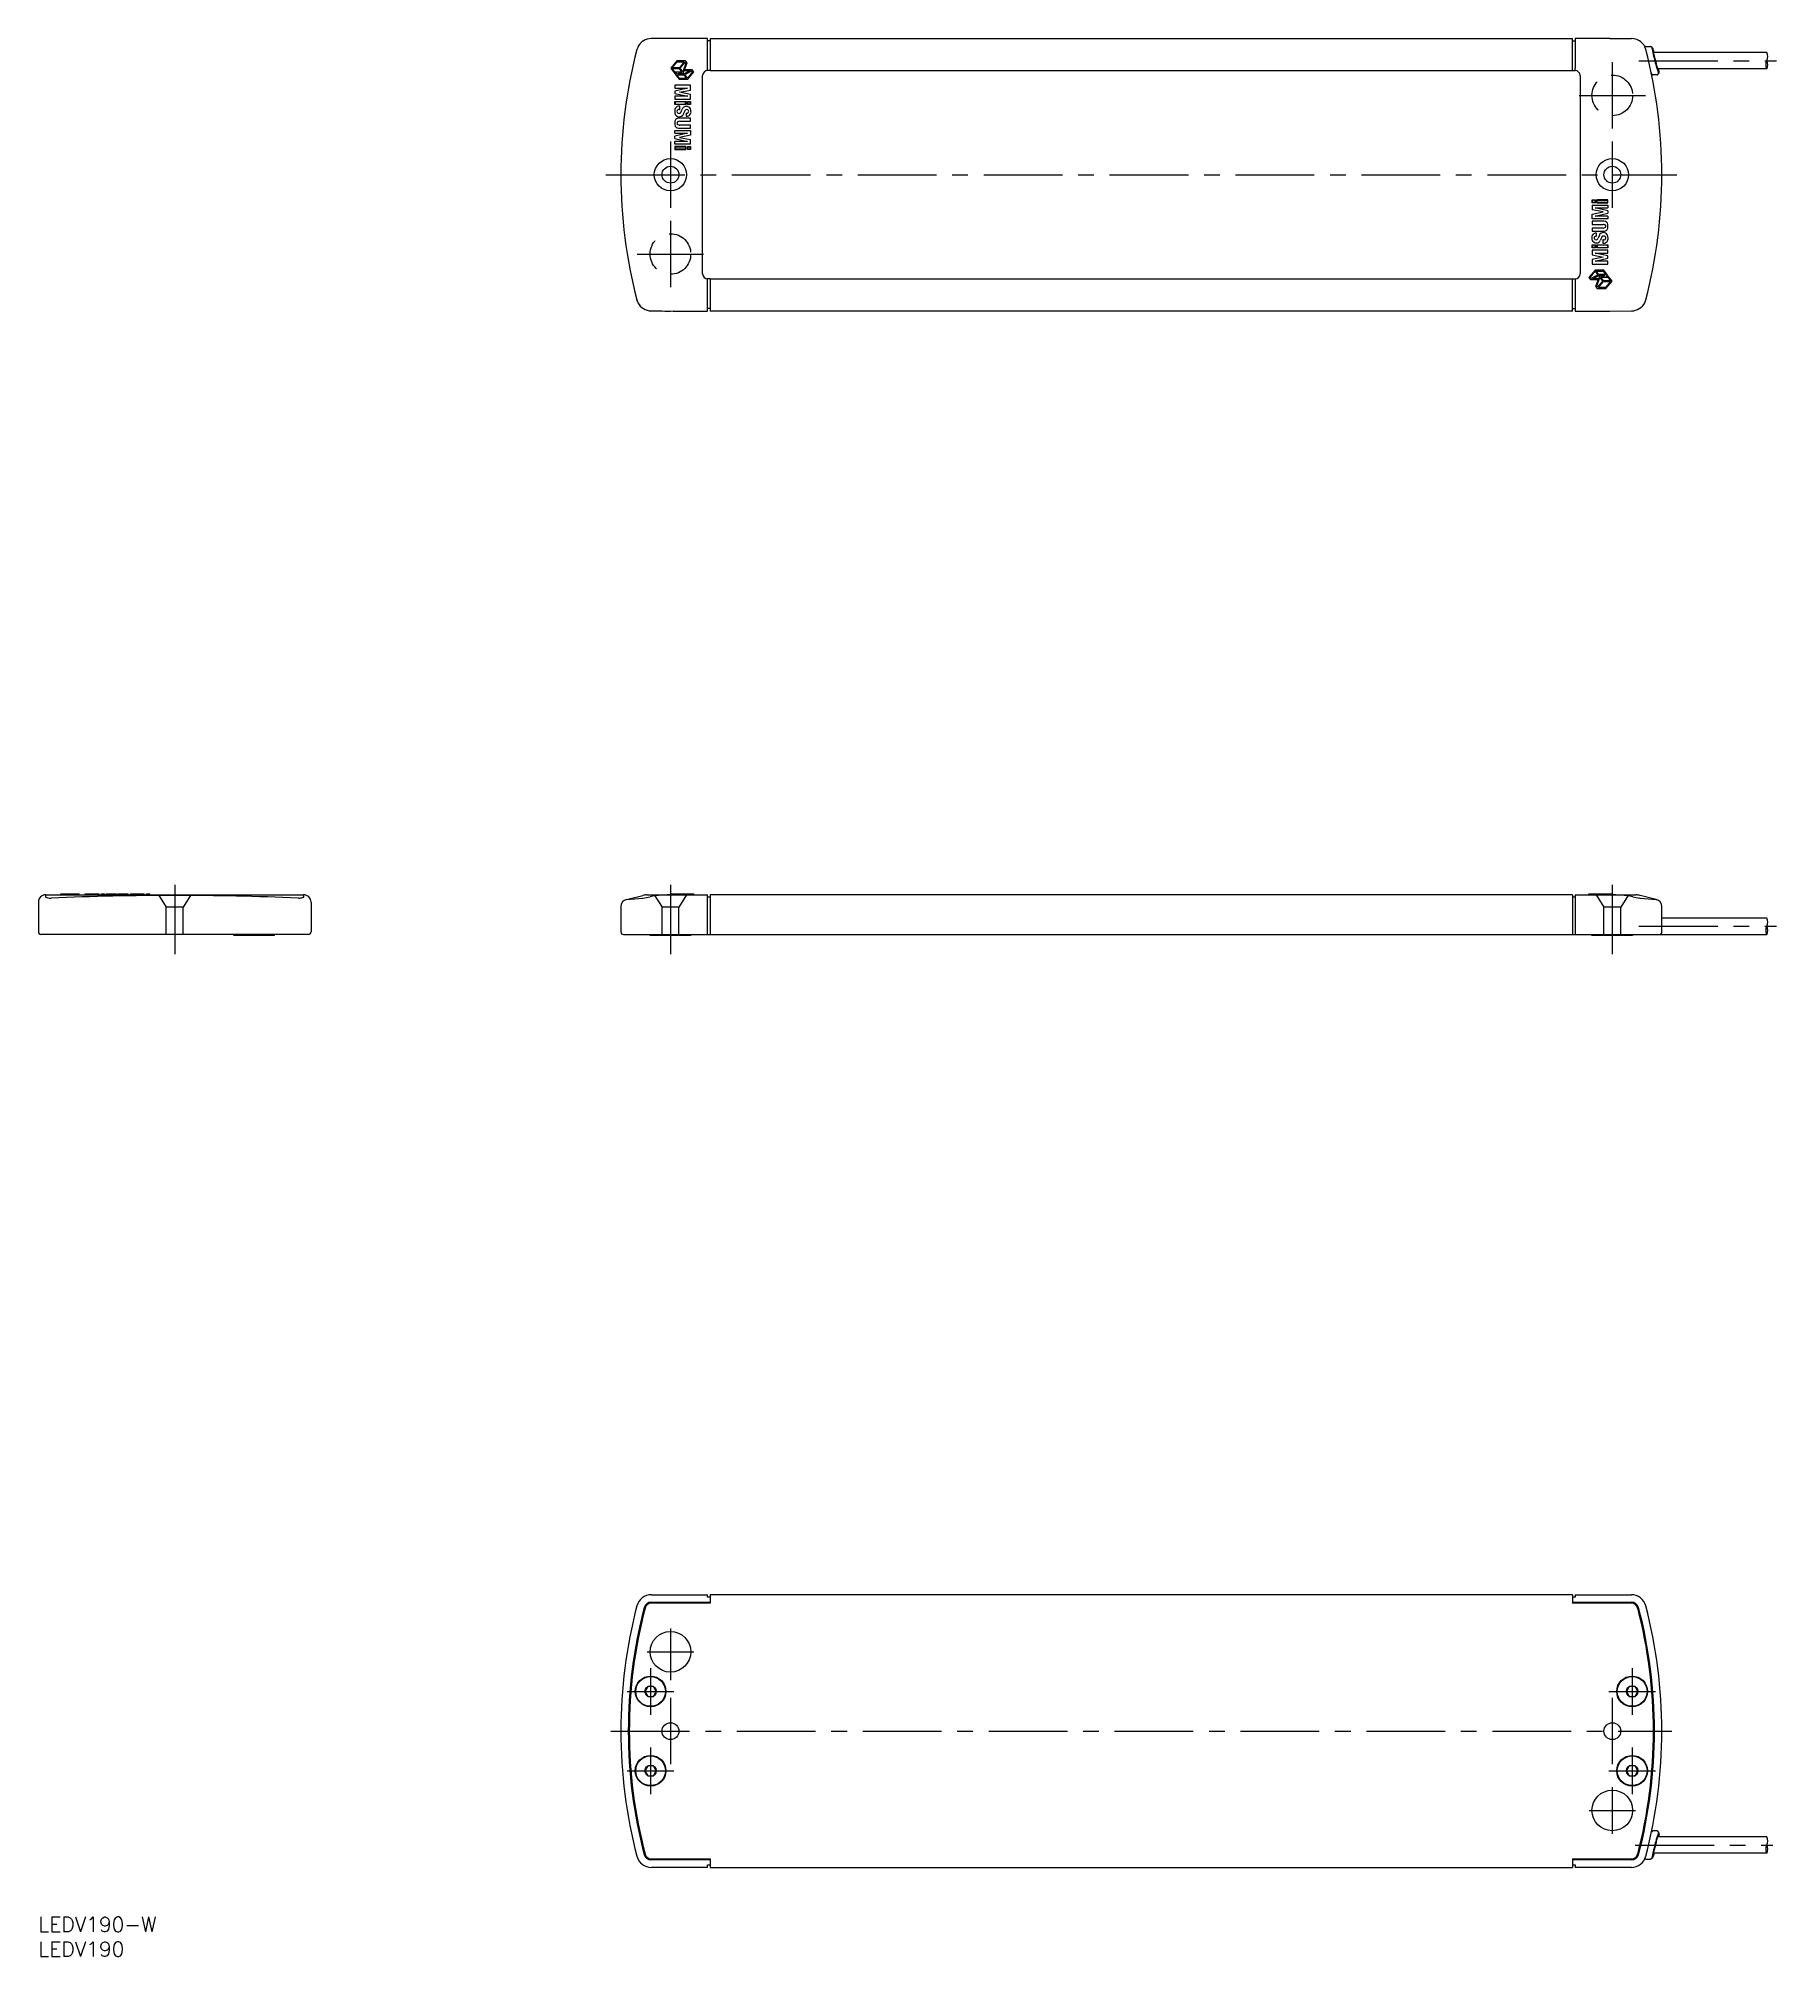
# Model space of a CAD drawing. Extents: x 0 to 351, y -8 to 379.
import ezdxf

# ---------------------------------------------------------------- set-up
doc = ezdxf.new("R2010")
doc.units = 0
doc.header["$LTSCALE"] = 0.5
doc.linetypes.add('CENTER', pattern=[50.8, 31.75, -6.35, 6.35, -6.35])
doc.linetypes.add('DASHED', pattern=[19.05, 12.7, -6.35])
for name, color, linetype in [('MSM_CENTER', 1, 'CENTER'), ('MSM_CONTINUOUS', 7, 'CONTINUOUS'), ('MSM_DASHED', 4, 'DASHED'), ('MSM_NARROW', 5, 'CONTINUOUS'), ('MSM_PART_NUMBER', 7, 'CONTINUOUS')]:
    doc.layers.add(name, color=color, linetype=linetype)
doc.styles.get("Standard").update_dxf_attribs({"font": 'txt.shx', "height": 3, "bigfont": 'bigfont.shx'})

msp = doc.modelspace()

# ---------------------------------------------------------------- linework, layer by layer
at = {"layer": 'MSM_CENTER'}
for p, q in [((317.5, 374.19), (317.5, 360.79)), ((322.88, 374.49), (350.64, 374.49)), ((310.8, 367.49), (324.2, 367.49)), ((127.5, 358.19), (127.5, 344.79)), ((317.5, 358.19), (317.5, 344.79)), ((114.5, 351.49), (330.5, 351.49)), ((127.5, 342.19), (127.5, 328.79)), ((120.8, 335.49), (134.2, 335.49)), ((27.5, 208.22), (27.5, 194.22)), ((127.5, 208.22), (127.5, 194.22)), ((317.5, 208.22), (317.5, 194.22)), ((322.88, 199.87), (350.64, 199.87)), ((127.5, 58.2), (127.5, 47.8)), ((122.8, 53.5), (132.2, 53.5)), ((123.5, 50.2), (123.5, 40.8)), ((321.5, 50.2), (321.5, 40.8)), ((118.8, 45.5), (128.2, 45.5)), ((127.5, 44.2), (127.5, 30.8)), ((316.8, 45.5), (326.2, 45.5)), ((317.5, 44.2), (317.5, 30.8)), ((115.5, 37.5), (329.5, 37.5)), ((123.5, 34.2), (123.5, 24.8)), ((321.5, 34.2), (321.5, 24.8)), ((118.8, 29.5), (128.2, 29.5)), ((316.8, 29.5), (326.2, 29.5)), ((317.5, 26.2), (317.5, 16.8)), ((312.8, 21.5), (322.2, 21.5)), ((322.14, 14.5), (349.91, 14.5))]:
    msp.add_line(p, q, dxfattribs=at)
at = {"layer": 'MSM_CONTINUOUS'}
for p, q in [((120.96, 377.31), (120.74, 376.75)), ((128.03, 378.99), (123.6, 378.97)), ((135, 378.99), (128.03, 378.99)), ((135, 372.99), (135, 378.99)), ((135.5, 378.49), (135, 378.49)), ((135.5, 378.99), (309.5, 378.99)), ((135.5, 378.99), (135.5, 372.49)), ((309.5, 372.49), (309.5, 378.99)), ((309.5, 378.49), (310, 378.49)), ((316.97, 378.99), (310, 378.99)), ((310, 378.99), (310, 372.99)), ((316.97, 378.99), (321.4, 378.97)), ((324.26, 376.75), (324.04, 377.31)), ((324.21, 377.33), (324.06, 377.28)), ((324.24, 377.34), (324.21, 377.33)), ((324.24, 377.34), (325.2, 377.34)), ((325.2, 377.34), (325.21, 377.34)), ((325.34, 377.29), (325.28, 377.32)), ((325.53, 377.15), (325.34, 377.29)), ((325.51, 377.15), (325.51, 377.15)), ((325.53, 377.15), (325.51, 377.15)), ((325.88, 376.42), (325.76, 376.73)), ((348.64, 376.14), (325.81, 376.14)), ((325.88, 376.42), (325.89, 376.4)), ((325.96, 376.14), (325.89, 376.4)), ((128.78, 374.46), (127.55, 372.99)), ((127.55, 372.99), (128.32, 371.96)), ((127.86, 372.89), (129.29, 372.89)), ((128.4, 372.16), (127.86, 372.89)), ((127.87, 373.08), (128.86, 374.27)), ((129.3, 373.08), (127.87, 373.08)), ((128.32, 371.96), (128.8, 371.96)), ((129.83, 372.16), (128.4, 372.16)), ((128.8, 371.96), (128.46, 371.77)), ((128.46, 371.77), (129.24, 370.73)), ((130.55, 374.46), (128.78, 374.46)), ((128.78, 371.65), (130.21, 371.65)), ((129.32, 370.92), (128.78, 371.65)), ((128.86, 374.27), (130.29, 374.27)), ((129, 371.85), (129.23, 371.96)), ((130.24, 371.85), (129, 371.85)), ((129.23, 371.96), (130.08, 371.96)), ((129.29, 372.89), (129.83, 372.16)), ((130.29, 374.27), (129.3, 373.08)), ((129.46, 372.97), (130.49, 374.21)), ((129.99, 372.26), (129.46, 372.97)), ((130.64, 374), (129.99, 372.26)), ((130.08, 371.96), (130.28, 372.48)), ((130.21, 371.65), (130.75, 370.92)), ((131.45, 372.48), (130.24, 371.85)), ((130.28, 372.48), (131.45, 372.48)), ((130.35, 372.67), (130.87, 374.03)), ((131.88, 372.67), (130.35, 372.67)), ((130.39, 371.71), (131.8, 372.45)), ((130.95, 370.97), (130.39, 371.71)), ((130.49, 374.21), (130.64, 374)), ((130.87, 374.03), (130.55, 374.46)), ((131.98, 372.21), (130.95, 370.97)), ((130.98, 370.73), (132.22, 372.21)), ((131.8, 372.45), (131.98, 372.21)), ((132.22, 372.21), (131.88, 372.67)), ((135, 372.49), (135, 372.99)), ((135.5, 372.49), (135, 372.49)), ((135.5, 372.49), (310, 372.49)), ((310, 372.49), (310, 372.99)), ((325.48, 371.78), (325.38, 371.95)), ((326.53, 371.64), (325.69, 371.64)), ((326.53, 371.64), (326.55, 371.64)), ((326.55, 371.64), (326.58, 371.64)), ((326.58, 371.64), (326.66, 371.67)), ((326.66, 371.67), (326.71, 371.72)), ((348.64, 372.84), (326.69, 372.84)), ((326.71, 371.72), (326.88, 371.94)), ((326.87, 372.77), (326.85, 372.84)), ((326.91, 372.45), (326.87, 372.77)), ((326.87, 371.94), (326.88, 371.94)), ((326.88, 371.94), (326.89, 371.95)), ((326.88, 371.94), (326.89, 371.95)), ((326.91, 372.45), (326.92, 372.43)), ((326.93, 372.36), (326.92, 372.43)), ((131.58, 369.52), (128.42, 369.52)), ((128.42, 369.52), (128.42, 368.94)), ((130.94, 368.94), (128.42, 368.37)), ((128.42, 368.94), (130.94, 368.94)), ((128.42, 368.37), (128.42, 367.87)), ((128.42, 367.87), (130.98, 367.3)), ((129.24, 370.73), (130.98, 370.73)), ((130.75, 370.92), (129.32, 370.92)), ((129.35, 368.12), (131.58, 368.57)), ((131.58, 367.66), (129.35, 368.12)), ((131.58, 368.57), (131.58, 369.52)), ((131.58, 366.72), (131.58, 367.66)), ((134, 331.49), (134, 371.49)), ((311, 371.49), (311, 331.49)), ((128.42, 367.3), (128.42, 366.72)), ((130.98, 367.3), (128.42, 367.3)), ((128.42, 366.72), (131.58, 366.72)), ((128.42, 366.27), (130.62, 366.27)), ((128.42, 365.63), (128.42, 366.27)), ((130.62, 365.63), (128.42, 365.63)), ((130.54, 366.19), (128.5, 366.19)), ((128.5, 365.72), (128.5, 366.19)), ((128.5, 365.72), (130.54, 365.72)), ((129.41, 365.3), (129.28, 365.3)), ((129.31, 364.67), (129.41, 364.67)), ((129.41, 364.67), (129.41, 365.3)), ((130.16, 363.8), (130.38, 364.29)), ((130.54, 365.72), (130.54, 366.19)), ((130.62, 366.27), (130.62, 365.63)), ((130.7, 363.91), (130.7, 363.3)), ((130.91, 366.27), (131.58, 366.27)), ((130.91, 365.63), (130.91, 366.27)), ((131.58, 365.63), (130.91, 365.63)), ((131.5, 366.19), (130.99, 366.19)), ((130.99, 366.19), (130.99, 365.72)), ((130.99, 365.72), (131.5, 365.72)), ((131.5, 365.72), (131.5, 366.19)), ((131.58, 366.27), (131.58, 365.63)), ((128.42, 359.84), (128.42, 360.43)), ((128.42, 360.43), (131.58, 360.43)), ((129.37, 362.26), (131.58, 362.26)), ((131.58, 361.51), (129.37, 361.51)), ((131.58, 362.89), (129.38, 362.89)), ((129.38, 360.88), (131.58, 360.88)), ((130.7, 363.3), (130.79, 363.3)), ((131.58, 362.26), (131.58, 362.89)), ((131.58, 360.88), (131.58, 361.51)), ((131.58, 360.43), (131.58, 359.48)), ((128.42, 359.84), (130.95, 359.84)), ((130.95, 359.84), (128.42, 359.27)), ((128.42, 358.78), (128.42, 359.27)), ((128.42, 358.78), (130.96, 358.21)), ((128.42, 357.62), (128.42, 358.21)), ((130.96, 358.21), (128.42, 358.21)), ((131.58, 357.62), (128.42, 357.62)), ((128.42, 357.17), (128.42, 356.54)), ((130.62, 357.17), (128.42, 357.17)), ((128.42, 356.54), (130.62, 356.54)), ((128.5, 356.62), (128.5, 357.09)), ((128.5, 357.09), (130.54, 357.09)), ((130.54, 356.62), (128.5, 356.62)), ((131.58, 359.48), (129.35, 359.02)), ((129.35, 359.02), (131.58, 358.56)), ((130.54, 357.09), (130.54, 356.62)), ((130.62, 356.54), (130.62, 357.17)), ((130.91, 356.54), (130.91, 357.17)), ((130.91, 357.17), (131.58, 357.17)), ((131.58, 356.54), (130.91, 356.54)), ((131.5, 357.09), (130.99, 357.09)), ((130.99, 357.09), (130.99, 356.62)), ((130.99, 356.62), (131.5, 356.62)), ((131.5, 356.62), (131.5, 357.09)), ((131.58, 357.62), (131.58, 358.56)), ((131.58, 357.17), (131.58, 356.54)), ((313.42, 346.45), (314.09, 346.45)), ((313.42, 345.81), (313.42, 346.45)), ((314.09, 345.81), (313.42, 345.81)), ((313.42, 345.36), (313.42, 344.42)), ((313.42, 345.36), (316.58, 345.36)), ((314.01, 346.37), (313.5, 346.37)), ((313.5, 346.37), (313.5, 345.9)), ((313.5, 345.9), (314.01, 345.9)), ((314.01, 345.9), (314.01, 346.37)), ((316.58, 344.21), (314.04, 344.78)), ((314.04, 344.78), (316.58, 344.78)), ((314.09, 346.45), (314.09, 345.81)), ((314.38, 346.45), (314.38, 345.81)), ((316.58, 346.45), (314.38, 346.45)), ((314.38, 345.81), (316.58, 345.81)), ((314.46, 346.37), (316.5, 346.37)), ((314.46, 345.9), (314.46, 346.37)), ((316.5, 345.9), (314.46, 345.9)), ((316.5, 346.37), (316.5, 345.9)), ((316.58, 345.81), (316.58, 346.45)), ((316.58, 345.36), (316.58, 344.78)), ((315.65, 343.97), (313.42, 344.42)), ((313.42, 343.51), (315.65, 343.97)), ((313.42, 342.56), (313.42, 343.51)), ((316.58, 342.56), (313.42, 342.56)), ((313.42, 342.11), (313.42, 341.47)), ((315.62, 342.11), (313.42, 342.11)), ((313.42, 341.47), (315.63, 341.47)), ((315.63, 340.73), (313.42, 340.73)), ((313.42, 340.73), (313.42, 340.09)), ((314.05, 343.15), (316.58, 343.71)), ((316.58, 343.14), (314.05, 343.15)), ((316.58, 344.21), (316.58, 343.71)), ((316.58, 343.14), (316.58, 342.56)), ((313.42, 340.09), (315.62, 340.09)), ((313.42, 336.72), (313.42, 337.36)), ((313.42, 337.36), (314.09, 337.36)), ((314.09, 336.72), (313.42, 336.72)), ((314.01, 337.27), (313.5, 337.27)), ((313.5, 337.27), (313.5, 336.8)), ((313.5, 336.8), (314.01, 336.8)), ((314.01, 336.8), (314.01, 337.27)), ((314.09, 337.36), (314.09, 336.72)), ((314.3, 339.68), (314.21, 339.68)), ((314.3, 339.07), (314.3, 339.68)), ((314.38, 336.72), (314.38, 337.36)), ((314.38, 337.36), (316.58, 337.36)), ((316.58, 336.72), (314.38, 336.72)), ((316.5, 337.27), (314.46, 337.27)), ((314.46, 337.27), (314.46, 336.8)), ((314.46, 336.8), (316.5, 336.8)), ((314.84, 339.18), (314.62, 338.69)), ((315.69, 338.32), (315.59, 338.32)), ((315.59, 338.32), (315.59, 337.68)), ((315.59, 337.68), (315.72, 337.68)), ((316.5, 337.27), (316.5, 336.8)), ((316.58, 337.36), (316.58, 336.72)), ((313.42, 336.27), (313.42, 335.33)), ((316.58, 336.27), (313.42, 336.27)), ((313.42, 335.33), (315.65, 334.86)), ((315.65, 334.86), (313.42, 334.41)), ((313.42, 334.41), (313.42, 333.47)), ((313.42, 333.47), (316.58, 333.47)), ((314.02, 335.69), (316.58, 335.69)), ((316.58, 335.12), (314.02, 335.69)), ((314.06, 334.05), (316.58, 334.62)), ((316.58, 334.05), (314.06, 334.05)), ((316.58, 335.69), (316.58, 336.27)), ((316.58, 334.62), (316.58, 335.12)), ((316.58, 333.47), (316.58, 334.05)), ((135.5, 330.49), (135, 330.49)), ((135, 329.99), (135, 330.49)), ((135, 323.99), (135, 329.99)), ((135.5, 330.49), (310, 330.49)), ((135.5, 330.49), (135.5, 323.99)), ((309.5, 323.99), (309.5, 330.49)), ((310, 330.49), (310, 323.99)), ((314.02, 332.26), (312.78, 330.78)), ((312.78, 330.78), (313.12, 330.32)), ((313.02, 330.78), (314.05, 332.02)), ((313.2, 330.54), (313.02, 330.78)), ((313.12, 330.32), (314.65, 330.32)), ((314.61, 331.28), (313.2, 330.54)), ((313.55, 330.51), (314.76, 331.14)), ((314.72, 330.51), (313.55, 330.51)), ((315.76, 332.26), (314.02, 332.26)), ((314.05, 332.02), (314.61, 331.28)), ((314.65, 330.32), (314.13, 328.95)), ((314.13, 328.95), (314.45, 328.53)), ((314.79, 331.34), (314.25, 332.06)), ((314.25, 332.06), (315.68, 332.06)), ((314.36, 328.99), (315.01, 330.73)), ((314.51, 328.78), (314.36, 328.99)), ((315.54, 330.02), (314.51, 328.78)), ((314.71, 328.72), (315.7, 329.91)), ((314.92, 331.03), (314.72, 330.51)), ((314.76, 331.14), (316, 331.14)), ((316.22, 331.34), (314.79, 331.34)), ((315.77, 331.02), (314.92, 331.03)), ((315.01, 330.73), (315.54, 330.02)), ((315.17, 330.83), (316.6, 330.83)), ((315.71, 330.1), (315.17, 330.83)), ((315.68, 332.06), (316.22, 331.34)), ((315.7, 329.91), (317.13, 329.91)), ((317.14, 330.1), (315.71, 330.1)), ((316.54, 331.21), (315.76, 332.26)), ((316, 331.14), (315.77, 331.02)), ((317.13, 329.91), (316.14, 328.72)), ((316.2, 331.02), (316.54, 331.21)), ((316.68, 331.02), (316.2, 331.02)), ((316.22, 328.53), (317.45, 329.99)), ((316.6, 330.83), (317.14, 330.1)), ((317.45, 329.99), (316.68, 331.02)), ((120.96, 325.67), (120.74, 326.24)), ((314.45, 328.53), (316.22, 328.53)), ((316.14, 328.72), (314.71, 328.72)), ((324.05, 325.67), (324.26, 326.24)), ((128.03, 323.99), (135, 323.99)), ((135.5, 324.49), (135, 324.49)), ((309.5, 323.99), (135.5, 323.99)), ((309.5, 324.49), (310, 324.49)), ((310, 323.99), (316.97, 323.99)), ((316.97, 323.99), (321.4, 324.02)), ((1.5, 206.22), (53.5, 206.22)), ((4.54, 206.22), (4.54, 206.42)), ((4.54, 206.42), (8.26, 206.42)), ((6, 206.22), (6, 206.42)), ((7.03, 206.22), (7.03, 206.42)), ((7.22, 206.22), (7.22, 206.42)), ((8.26, 206.22), (8.26, 206.42)), ((9.47, 206.22), (9.47, 206.42)), ((9.47, 206.42), (12.28, 206.42)), ((10.06, 206.22), (10.06, 206.42)), ((10.63, 206.22), (10.63, 206.42)), ((11.12, 206.22), (11.12, 206.42)), ((11.69, 206.22), (11.69, 206.42)), ((12.28, 206.22), (12.28, 206.42)), ((12.72, 206.22), (12.72, 206.42)), ((12.72, 206.42), (13.36, 206.42)), ((13.36, 206.22), (13.36, 206.42)), ((13.69, 206.22), (13.69, 206.42)), ((13.69, 206.42), (15.79, 206.42)), ((13.69, 206.37), (15.79, 206.37)), ((14.74, 206.22), (14.74, 206.42)), ((15.79, 206.42), (15.79, 206.37)), ((15.79, 206.22), (15.79, 206.37)), ((16.1, 206.22), (16.1, 206.42)), ((16.1, 206.42), (18.12, 206.42)), ((16.1, 206.37), (18.12, 206.37)), ((18.12, 206.22), (18.12, 206.42)), ((18.57, 206.22), (18.57, 206.42)), ((18.57, 206.42), (21.37, 206.42)), ((19.15, 206.22), (19.15, 206.42)), ((19.72, 206.37), (19.15, 206.37)), ((19.72, 206.22), (19.72, 206.42)), ((20.22, 206.22), (20.22, 206.42)), ((20.79, 206.22), (20.79, 206.42)), ((21.37, 206.22), (21.37, 206.42)), ((21.82, 206.42), (22.46, 206.42)), ((21.82, 206.22), (21.82, 206.42)), ((22.46, 206.22), (22.46, 206.42)), ((118.65, 205.29), (121.91, 206.08)), ((118.65, 205.29), (121.85, 205.55)), ((121.85, 205.55), (121.95, 205.56)), ((122.75, 206.22), (128.03, 206.22)), ((127.55, 206.22), (127.55, 206.42)), ((127.55, 206.42), (132.22, 206.42)), ((128.03, 206.22), (135, 206.22)), ((128.32, 206.22), (128.32, 206.42)), ((128.37, 206.42), (128.37, 206.22)), ((128.37, 206.37), (128.42, 206.37)), ((128.42, 206.22), (128.42, 206.42)), ((130.62, 206.42), (130.62, 206.22)), ((130.91, 206.22), (130.91, 206.42)), ((131.58, 206.42), (131.58, 206.22)), ((131.58, 206.37), (131.64, 206.37)), ((131.64, 206.22), (131.64, 206.42)), ((132.22, 206.22), (132.22, 206.42)), ((135, 198.22), (135, 206.22)), ((135.5, 205.72), (135, 205.72)), ((309.5, 206.22), (135.5, 206.22)), ((135.5, 206.22), (135.5, 198.22)), ((309.5, 206.22), (309.5, 198.22)), ((310, 205.72), (309.5, 205.72)), ((310, 206.22), (322.25, 206.22)), ((310, 206.22), (310, 198.22)), ((312.78, 206.22), (312.78, 206.42)), ((312.78, 206.42), (317.45, 206.42)), ((313.12, 206.42), (313.12, 206.22)), ((314.13, 206.42), (314.13, 206.22)), ((314.45, 206.42), (314.45, 206.22)), ((316.22, 206.42), (316.22, 206.22)), ((317.45, 206.42), (317.45, 206.22)), ((323.15, 205.55), (323.05, 205.56)), ((326.35, 205.29), (323.09, 206.08)), ((323.15, 205.55), (326.35, 205.29)), ((0, 204.72), (0, 198.72)), ((55, 204.72), (55, 198.72)), ((117.5, 203.83), (117.5, 198.72)), ((327.5, 198.72), (327.5, 203.83)), ((348.64, 201.52), (327.5, 201.52)), ((54.5, 198.22), (0.5, 198.22)), ((39.4, 198.02), (39.4, 198.22)), ((47.6, 198.02), (39.4, 198.02)), ((47.6, 198.02), (47.6, 198.22)), ((118, 198.22), (348.64, 198.22)), ((123.4, 198.02), (123.4, 198.22)), ((131.6, 198.02), (123.4, 198.02)), ((131.6, 198.22), (131.6, 198.02)), ((313.4, 198.02), (313.4, 198.22)), ((321.6, 198.02), (313.4, 198.02)), ((321.6, 198.22), (321.6, 198.02)), ((123.65, 65), (135, 65)), ((123.65, 63.5), (135.5, 63.5)), ((135.5, 63.3), (123.65, 63.3)), ((135, 64.5), (135, 65)), ((135.5, 64.5), (135, 64.5)), ((135.5, 65), (135.5, 63.3)), ((309.5, 65), (135.5, 65)), ((309.5, 65), (309.5, 63.3)), ((310, 64.5), (309.5, 64.5)), ((309.5, 63.5), (321.35, 63.5)), ((321.35, 63.3), (309.5, 63.3)), ((310, 65), (310, 64.5)), ((310, 65), (321.35, 65)), ((122.92, 46.5), (122.35, 45.5)), ((124.08, 46.5), (122.92, 46.5)), ((124.65, 45.5), (124.08, 46.5)), ((320.92, 46.5), (320.35, 45.5)), ((322.08, 46.5), (320.92, 46.5)), ((322.65, 45.5), (322.08, 46.5)), ((122.35, 45.5), (122.92, 44.5)), ((122.92, 44.5), (124.08, 44.5)), ((124.08, 44.5), (124.65, 45.5)), ((320.35, 45.5), (320.92, 44.5)), ((320.92, 44.5), (322.08, 44.5)), ((322.08, 44.5), (322.65, 45.5)), ((122.92, 30.5), (122.35, 29.5)), ((122.35, 29.5), (122.92, 28.5)), ((124.08, 30.5), (122.92, 30.5)), ((122.92, 28.5), (124.08, 28.5)), ((124.65, 29.5), (124.08, 30.5)), ((124.08, 28.5), (124.65, 29.5)), ((320.92, 30.5), (320.35, 29.5)), ((320.35, 29.5), (320.92, 28.5)), ((322.08, 30.5), (320.92, 30.5)), ((320.92, 28.5), (322.08, 28.5)), ((322.65, 29.5), (322.08, 30.5)), ((322.08, 28.5), (322.65, 29.5)), ((325.48, 17.22), (325.38, 17.04)), ((326.53, 17.36), (325.69, 17.36)), ((326.53, 17.36), (326.55, 17.36)), ((326.55, 17.36), (326.58, 17.35)), ((326.58, 17.35), (326.66, 17.32)), ((326.66, 17.32), (326.71, 17.27)), ((348.64, 16.15), (326.69, 16.15)), ((326.71, 17.27), (326.88, 17.06)), ((326.87, 16.23), (326.85, 16.15)), ((326.87, 17.05), (326.88, 17.05)), ((326.91, 16.54), (326.87, 16.23)), ((326.88, 17.06), (326.89, 17.05)), ((326.88, 17.05), (326.89, 17.05)), ((326.91, 16.54), (326.92, 16.57)), ((326.93, 16.63), (326.92, 16.57)), ((123.65, 11.7), (135.5, 11.7)), ((135.5, 11.7), (135.5, 10)), ((309.5, 11.7), (321.35, 11.7)), ((309.5, 11.7), (309.5, 10)), ((324.21, 11.66), (324.06, 11.71)), ((324.24, 11.66), (324.21, 11.66)), ((324.24, 11.66), (325.2, 11.66)), ((325.2, 11.66), (325.21, 11.66)), ((325.34, 11.71), (325.28, 11.67)), ((325.53, 11.85), (325.34, 11.71)), ((325.53, 11.85), (325.51, 11.84)), ((325.51, 11.84), (325.51, 11.84)), ((325.88, 12.57), (325.76, 12.26)), ((348.64, 12.85), (325.81, 12.85)), ((325.88, 12.57), (325.89, 12.6)), ((325.96, 12.85), (325.89, 12.6)), ((135.5, 11.5), (123.65, 11.5)), ((135, 10), (123.65, 10)), ((135, 10.5), (135.5, 10.5)), ((135, 10), (135, 10.5)), ((135.5, 10), (309.5, 10)), ((321.35, 11.5), (309.5, 11.5)), ((309.5, 10.5), (310, 10.5)), ((310, 10.5), (310, 10)), ((321.35, 10), (310, 10))]:
    msp.add_line(p, q, dxfattribs=at)
for centre, radius in [((127.5, 351.49), 3.25), ((127.5, 351.49), 1.7), ((317.5, 351.49), 3.25), ((317.5, 351.49), 1.7), ((127.5, 53.5), 4.1), ((123.5, 45.5), 3.1), ((123.5, 45.5), 3), ((123.5, 45.5), 1.15), ((321.5, 45.5), 3.1), ((321.5, 45.5), 3), ((321.5, 45.5), 1.15), ((127.5, 37.5), 1.7), ((317.5, 37.5), 1.7), ((123.5, 29.5), 3.1), ((123.5, 29.5), 3), ((321.5, 29.5), 3.1), ((321.5, 29.5), 3), ((123.5, 29.5), 1.15), ((321.5, 29.5), 1.15), ((317.5, 21.5), 4.1)]:
    msp.add_circle(centre, radius, dxfattribs=at)
for centre, radius, start, end in [((217.5, 351.49), 100, 165.3699, 194.6301), ((123.66, 375.93), 3.04, 91.1667, 152.9508), ((321.34, 375.93), 3.04, 27.0641, 88.8182), ((227.5, 351.49), 100, 345.3699, 14.6301), ((325.2, 377.13), 0.204, 77.5013, 88.1091), ((325.2, 377.13), 0.203, 71.0943, 77.4906), ((325.09, 376.68), 0.666, 73.2461, 74.3769), ((325.7, 377.11), 0.203, 170.9036, 191.1425), ((325.51, 377.14), 0.0115, 87.0956, 169.9471), ((329.63, 377.44), 4.15, 185.1332, 193.805), ((325.25, 376.82), 0.43, 22.6972, 50.0925), ((364.88, 384.79), 40.16, 191.9797, 195.9707), ((323.27, 375.76), 2.68, 21.1966, 27.1253), ((325.82, 376.14), 0.0114, 4.5337, 175.4663), ((328.2, 376.27), 2.4, 183.105, 188.101), ((348.04, 380.37), 22.65, 191.2853, 196.4394), ((135, 371.49), 1, 90, 180), ((310, 371.49), 1, 0, 90), ((325.79, 371.96), 0.362, 209.2947, 227.582), ((325.69, 371.85), 0.217, 229.7229, 269.7435), ((353.08, 381.02), 27.78, 195.203, 198.4203), ((344.88, 379.3), 19.32, 196.043, 198.6899), ((313.7, 367.96), 13.87, 20.5904, 21.7676), ((326.72, 372.84), 0.034, 186.9264, 358.1508), ((331.46, 374.04), 5.06, 200.7335, 203.8537), ((326.89, 372), 0.0612, 187.5444, 248.0831), ((326.6, 372.13), 0.34, 326.8981, 345.914), ((324.47, 372.06), 2.48, 3.9288, 7.1497), ((326.26, 372.17), 0.686, 350.1879, 4.9172), ((129.24, 364.42), 0.885, 87.626, 190.7568), ((129.29, 364.11), 0.931, 171.4215, 319.4541), ((129.18, 364.22), 0.36, 175.2103, 221.9576), ((129.23, 364.27), 0.406, 78.4101, 182.0862), ((129.22, 364.31), 0.448, 227.1625, 279.2308), ((129.26, 364.27), 0.401, 275.0012, 326.2428), ((127.24, 365.4), 2.72, 330.1705, 345.1409), ((130.8, 364.31), 1.01, 125.9424, 157.2937), ((128.7, 364.43), 1.6, 324.7806, 336.862), ((130.71, 364.34), 0.937, 354.95, 122.7407), ((130.84, 364.18), 0.483, 124.7274, 166.1173), ((130.8, 364.05), 0.569, 68.7354, 113.3468), ((130.74, 364.53), 0.621, 266.7095, 302.4), ((130.82, 364.14), 0.833, 268.2621, 8.4946), ((130.83, 364.27), 0.354, 312.4272, 61.6349), ((130.09, 361.91), 1.72, 166.4537, 200.7013), ((129.02, 362.22), 0.611, 117.3001, 171.2266), ((129.12, 361.63), 0.713, 207.603, 249.8797), ((129.32, 361.61), 1.29, 87.3391, 116.4065), ((129.28, 361.87), 0.463, 148.0949, 189.8164), ((129.17, 361.88), 0.356, 194.155, 272.9259), ((129.33, 362.14), 1.27, 248.6364, 271.9609), ((129.29, 361.64), 0.624, 82.2144, 130.3657), ((129.36, 363.03), 1.52, 263.5132, 270.6339), ((315.67, 340.85), 1.27, 68.637, 91.9616), ((315.64, 339.95), 1.52, 83.5138, 90.6345), ((315.71, 341.35), 0.624, 262.215, 310.3663), ((315.83, 341.11), 0.356, 14.1556, 92.9265), ((315.72, 341.12), 0.463, 328.0955, 9.817), ((315.88, 341.36), 0.713, 27.6036, 69.8803), ((315.98, 340.77), 0.611, 297.3007, 351.2272), ((314.91, 341.08), 1.72, 346.4543, 20.7019), ((314.18, 338.85), 0.833, 88.2628, 188.4952), ((314.29, 338.65), 0.937, 174.9506, 302.7413), ((314.17, 338.72), 0.354, 132.4278, 241.6355), ((314.26, 338.45), 0.621, 86.7101, 122.4006), ((314.2, 338.93), 0.569, 248.736, 293.3474), ((314.16, 338.81), 0.483, 304.728, 346.1179), ((314.2, 338.68), 1.01, 305.943, 337.2943), ((316.3, 338.56), 1.6, 144.7812, 156.8626), ((315.71, 338.87), 0.931, 351.4221, 139.4547), ((317.76, 337.59), 2.72, 150.1711, 165.1415), ((315.74, 338.72), 0.401, 95.0018, 146.2434), ((315.68, 341.38), 1.29, 267.3397, 296.4071), ((315.77, 338.72), 0.406, 258.4107, 2.0868), ((315.78, 338.68), 0.448, 47.1631, 99.2314), ((315.76, 338.57), 0.885, 267.6266, 10.7574), ((315.82, 338.76), 0.36, 355.2109, 41.9582), ((135, 331.49), 1, 180, 270), ((310, 331.49), 1, 270, 360), ((123.66, 327.05), 3.04, 207.0641, 268.8182), ((321.33, 327.07), 3.05, 271.2483, 332.7115), ((126.94, 526.11), 202.12, 269.0537, 270.311), ((1.5, 204.72), 1.5, 90, 180), ((3.11, 205.84), 1.67, 167.0034, 180.5957), ((1.58, 205.86), 0.14, 194.0441, 237.1767), ((2.07, 206.86), 1.25, 242.8705, 261.4881), ((2.61, 209.56), 4.01, 259.6406, 269.3484), ((26.8, -351.26), 557.34, 89.9282, 92.4927), ((27.77, -371.82), 577.9, 87.55321, 90.02695), ((52.33, 210.85), 5.3, 271.2082, 274.2279), ((52.57, 208.1), 2.54, 273.3175, 290.155), ((53.41, 205.86), 0.152, 284.911, 344.5966), ((53.5, 204.72), 1.5, 360, 90), ((53.49, 206.19), 0.0314, 10.8074, 73.6218), ((52.16, 205.87), 1.4, 357.9997, 13.2882), ((119.01, 203.83), 1.51, 103.6264, 179.8387), ((124.12, 195.51), 10.79, 97.3041, 101.8202), ((98.67, 338.32), 134.78, 279.949, 280.5679), ((127.95, 179.42), 26.79, 89.8302, 99.8154), ((316.98, 177.83), 28.39, 85.3174, 90.0295), ((316.77, 177.29), 28.94, 80.37, 84.9919), ((347.96, 347.15), 143.76, 259.4412, 260.0215), ((320.88, 195.51), 10.79, 78.1798, 82.6958), ((325.99, 203.83), 1.51, 0.1618, 76.3713), ((0.5, 198.72), 0.5, 180, 270), ((54.5, 198.72), 0.5, 270, 0), ((118, 198.72), 0.5, 179.9992, 270.0003), ((327, 198.72), 0.5, 270, 0), ((217.5, 37.5), 100, 165.3699, 194.6301), ((217.5, 37.5), 98.5, 165.3699, 194.6301), ((217.5, 37.5), 98.3, 165.3699, 194.6301), ((123.65, 62), 3, 90, 165.3699), ((123.65, 62), 1.5, 90, 165.3699), ((123.65, 62), 1.3, 90, 165.3699), ((321.35, 62), 3, 14.6301, 90), ((321.35, 62), 1.5, 14.6301, 90), ((321.35, 62), 1.3, 14.6301, 90), ((227.5, 37.5), 98.3, 345.3699, 14.6301), ((227.5, 37.5), 98.5, 345.3699, 14.6301), ((227.5, 37.5), 100, 345.3699, 14.6301), ((325.79, 17.04), 0.362, 132.418, 150.7053), ((325.69, 17.14), 0.217, 90.2565, 130.2771), ((353.08, 7.97), 27.78, 161.5797, 164.797), ((344.88, 9.7), 19.32, 161.3101, 163.957), ((313.7, 21.03), 13.87, 338.2324, 339.4096), ((326.72, 16.15), 0.034, 1.8492, 173.0736), ((331.46, 14.96), 5.06, 156.1463, 159.2665), ((326.89, 17), 0.0612, 111.9169, 172.4556), ((326.6, 16.86), 0.34, 14.086, 33.1019), ((326.26, 16.83), 0.686, 355.0828, 9.8121), ((324.47, 16.94), 2.48, 352.8503, 356.0712), ((123.65, 13), 3, 194.6301, 270), ((123.65, 13), 1.5, 194.6301, 270), ((123.65, 13), 1.3, 194.6301, 269.9999), ((321.35, 13), 1.3, 270, 345.3699), ((321.35, 13), 1.5, 270, 345.3699), ((321.35, 13), 3, 270, 345.3699), ((325.2, 11.86), 0.204, 271.8909, 282.4987), ((325.2, 11.86), 0.203, 282.5094, 288.9057), ((325.09, 12.31), 0.666, 285.6231, 286.7539), ((325.7, 11.88), 0.203, 168.8575, 189.0964), ((329.63, 11.55), 4.15, 166.195, 174.8668), ((325.51, 11.85), 0.0115, 190.0529, 272.9044), ((325.25, 12.18), 0.43, 309.9058, 337.303), ((364.88, 4.21), 40.16, 164.0293, 168.0203), ((323.27, 13.23), 2.68, 332.8747, 338.8034), ((328.2, 12.72), 2.4, 171.899, 176.895), ((325.82, 12.85), 0.0114, 184.5337, 355.4663), ((348.04, 8.62), 22.65, 163.5606, 168.7147)]:
    msp.add_arc(centre, radius, start, end, dxfattribs=at)
at = {"layer": 'MSM_DASHED'}
for p, q in [((24.25, 206.22), (25.8, 203.72)), ((30.75, 206.22), (29.2, 203.72)), ((124.25, 206.22), (125.8, 203.72)), ((130.75, 206.22), (129.2, 203.72)), ((314.25, 206.22), (315.8, 203.72)), ((320.75, 206.22), (319.2, 203.72)), ((29.2, 203.72), (25.8, 203.72)), ((25.8, 198.22), (25.8, 203.72)), ((29.2, 198.22), (29.2, 203.72)), ((129.2, 203.72), (125.8, 203.72)), ((125.8, 198.22), (125.8, 203.72)), ((129.2, 198.22), (129.2, 203.72)), ((319.2, 203.72), (315.8, 203.72)), ((315.8, 198.22), (315.8, 203.72)), ((319.2, 198.22), (319.2, 203.72))]:
    msp.add_line(p, q, dxfattribs=at)
for centre in [(317.5, 367.49), (127.5, 335.49)]:
    msp.add_circle(centre, 4.1, dxfattribs=at)
at = {"layer": 'MSM_NARROW'}
for centre, start, end in [((346.94, 375.32), 334.2356, 25.7644), ((350.35, 373.67), 154.2356, 205.7644), ((346.94, 373.67), 334.2356, 25.7644), ((346.94, 200.69), 334.2356, 25.7644), ((350.35, 199.04), 154.2356, 205.7644), ((346.94, 199.04), 334.2356, 25.7644), ((346.94, 15.32), 334.2356, 25.7644), ((350.35, 13.67), 154.2356, 205.7644), ((346.94, 13.67), 334.2356, 25.7644)]:
    msp.add_arc(centre, 1.9, start, end, dxfattribs=at)

# ---------------------------------------------------------------- texts
at = {"layer": 'MSM_PART_NUMBER'}
for s, p in [('LEDV190-W', (0, -3)), ('LEDV190', (0, -8))]:
    msp.add_text(s, height=3, dxfattribs=at).set_placement(p)

doc.saveas('drawing.dxf')
